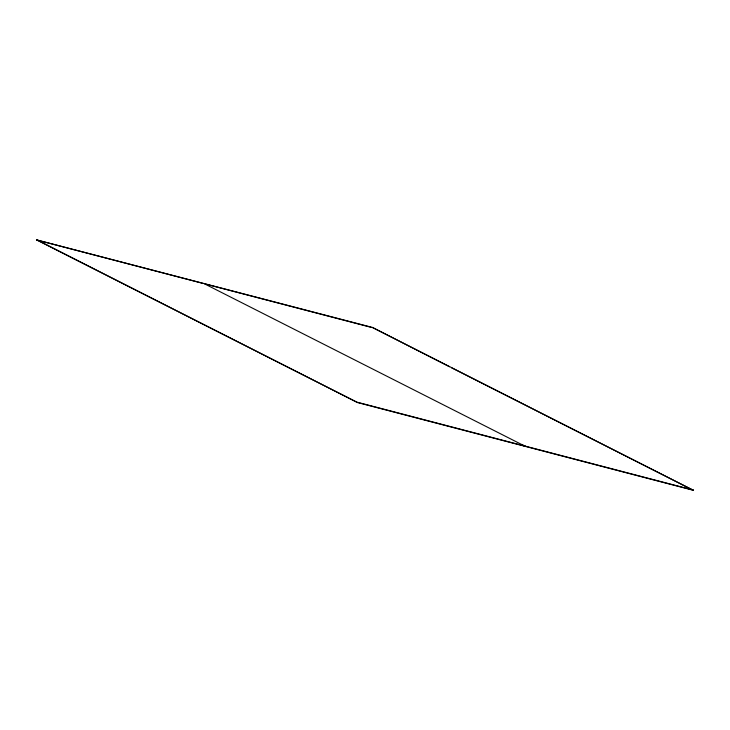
<?xml version="1.0" encoding="UTF-8"?>
<svg xmlns="http://www.w3.org/2000/svg" width="730" height="730" viewBox="0 0 730 730"><rect width="100%" height="100%" fill="white"/><g stroke="black" fill="none" stroke-linecap="round" stroke-linejoin="round"><path stroke-width="1.09" d="M36.5 239.896L372.373 327.423L693.427 490.332L357.627 402.577L36.5 239.896L203.305 283.495M372.373 327.423L449.534 366.779M357.627 402.577L36.573 239.668M371.205 327.368L204.4 283.778L525.527 446.45L522.479 444.908M357.7 402.339L693.5 490.104M451.569 367.81L693.427 490.332"/></g></svg>
